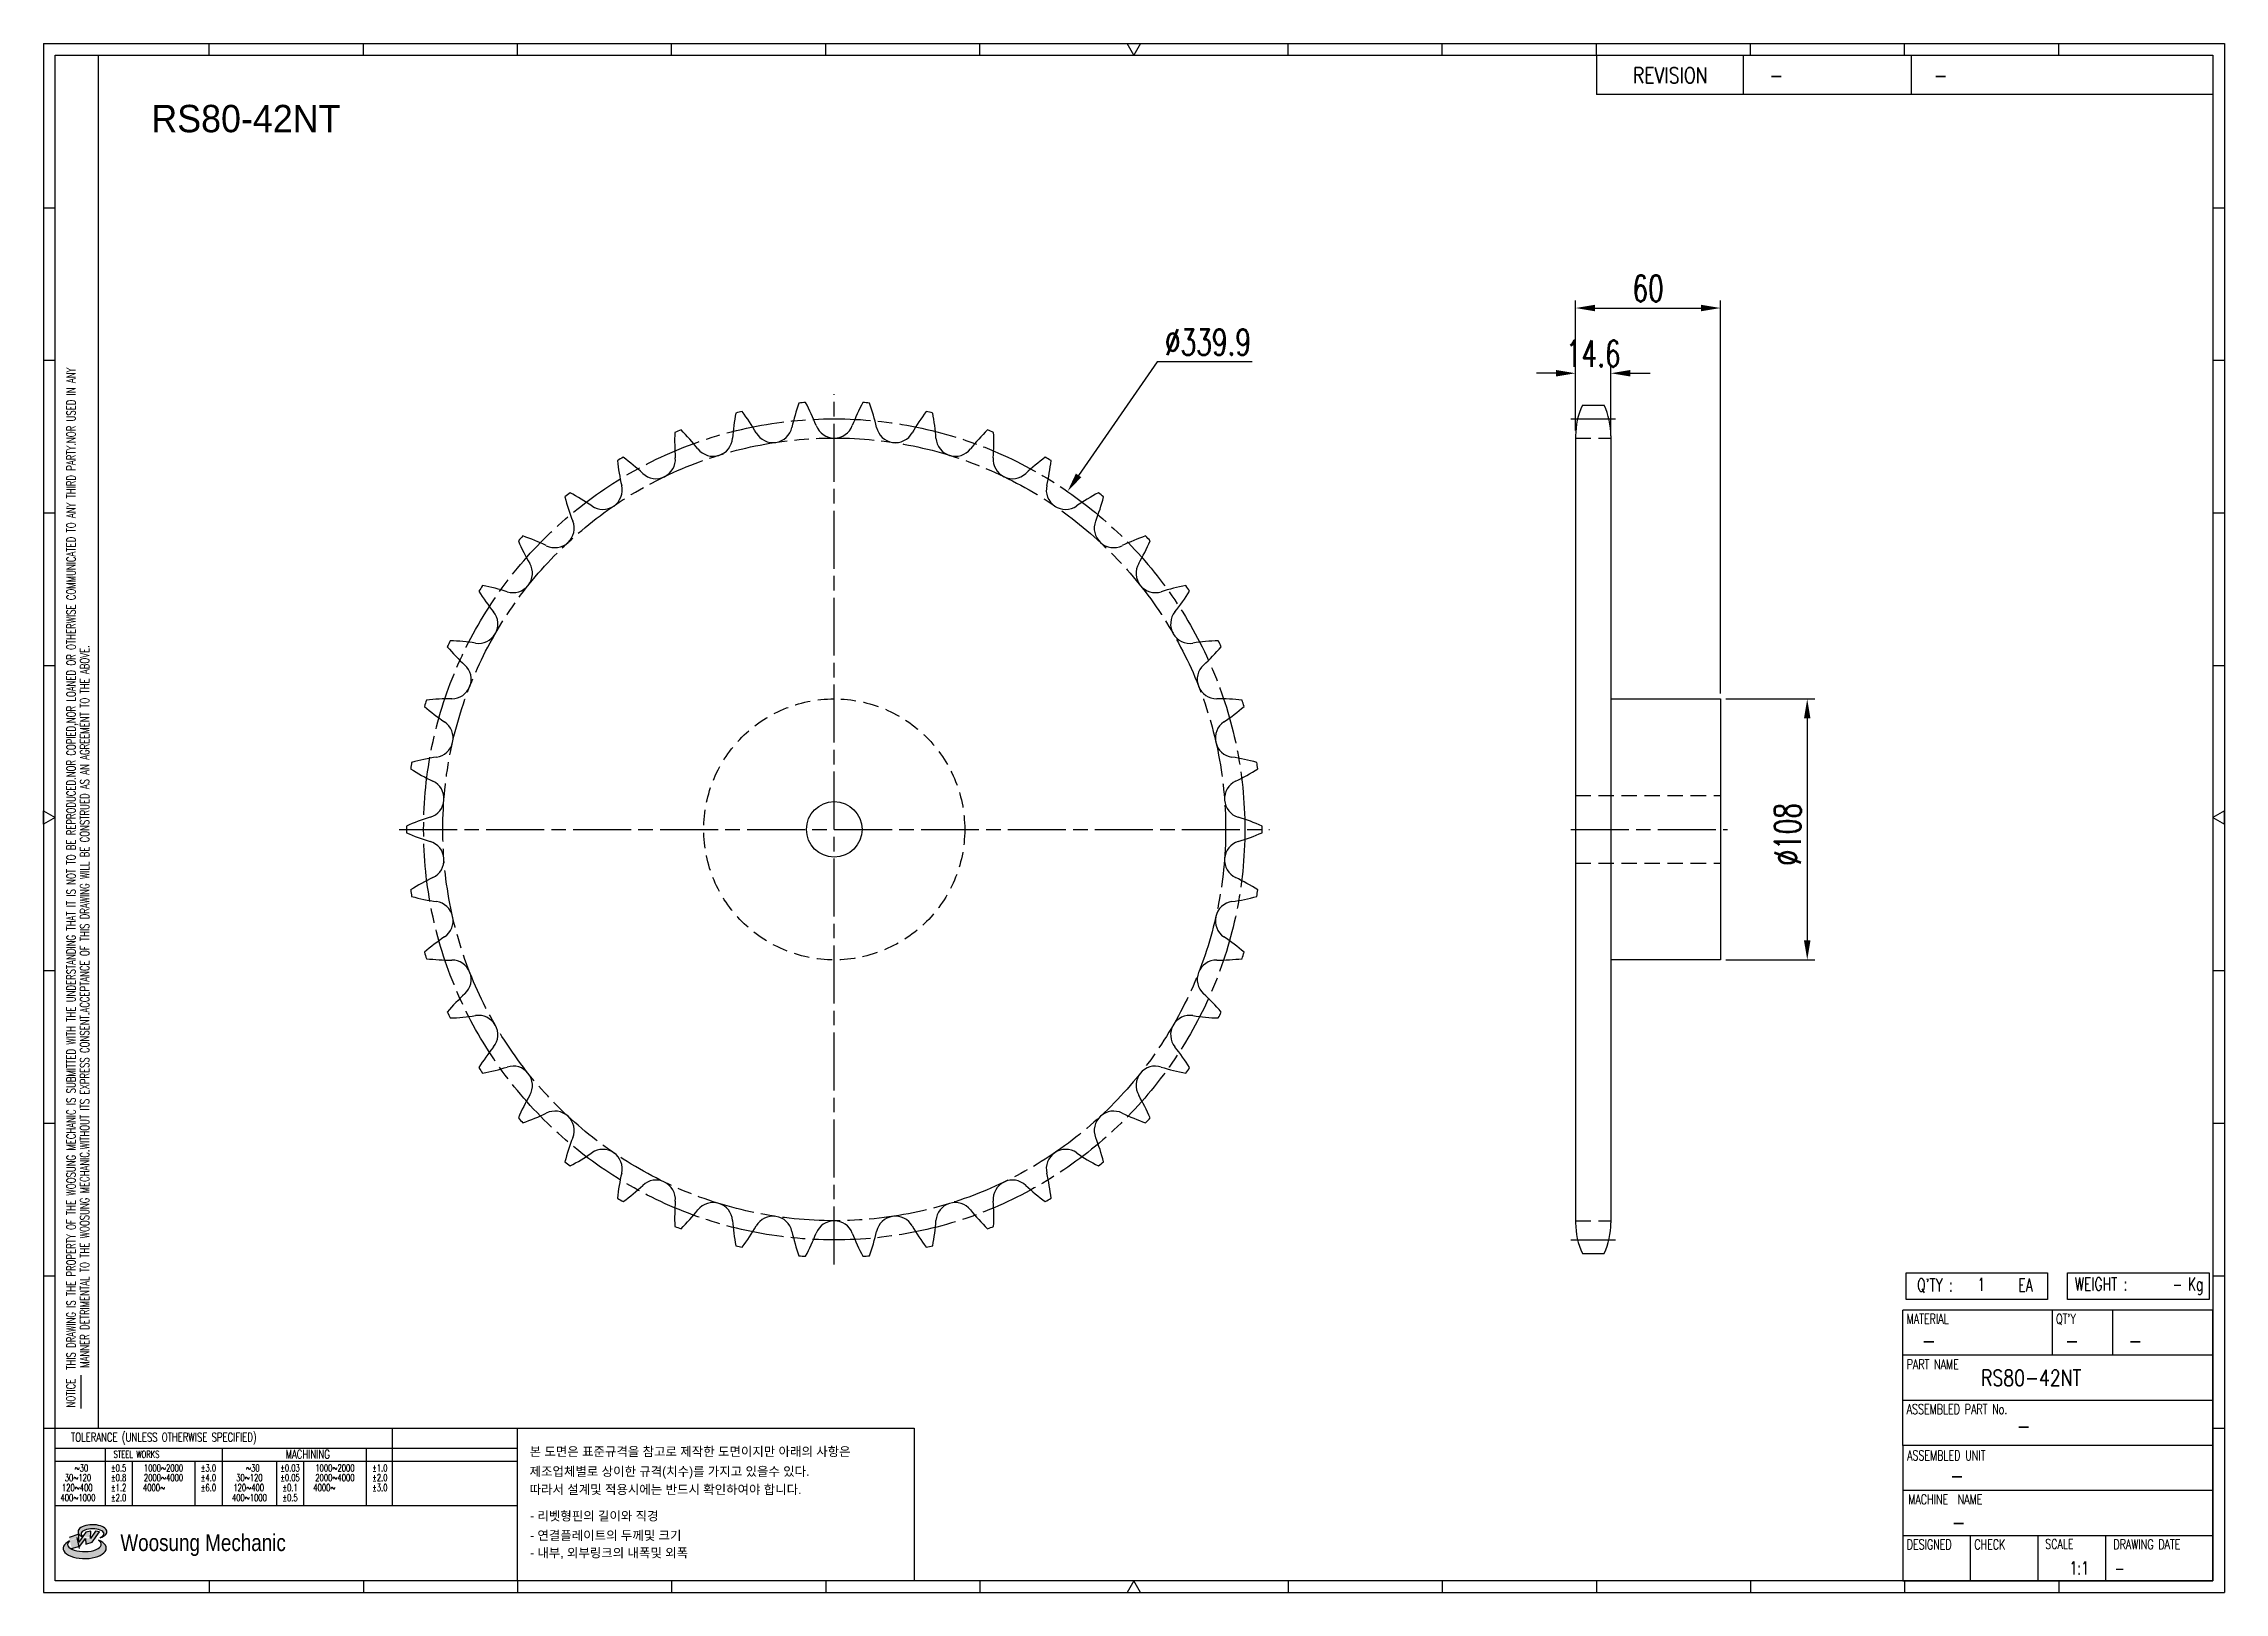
# Model space of a CAD drawing. Header units: millimetres. Extents: x 26815 to 27718, y 34 to 675.
import ezdxf
from ezdxf.enums import TextEntityAlignment as Align

# ---------------------------------------------------------------- set-up
doc = ezdxf.new("R2010")
doc.units = ezdxf.units.MM
for name, pattern in [('AM_ISO08W050', [18, 12, -1.5, 3, -1.5]), ('AM_ISO08W050x2', [9, 6, -0.75, 1.5, -0.75]), ('HIDDEN', [9.525, 6.35, -3.175])]:
    doc.linetypes.add(name, pattern=pattern)
doc.layers.get('Defpoints').update_dxf_attribs({"color": 80})
doc.layers.add('CL2', color=4, linetype='AM_ISO08W050', lineweight=25)
for name, color, linetype in [('HL', 2, 'HIDDEN'), ('LOGO', 7, 'Continuous'), ('S-DIM', 7, 'Continuous'), ('TITLE', 7, 'Continuous')]:
    doc.layers.add(name, color=color, linetype=linetype)
doc.styles.add('HAN', font='ROMANS.shx', dxfattribs={"width": 0.7, "bigfont": 'whgtxt.shx'})
doc.styles.add('HKD_ST2', font='romans.shx', dxfattribs={"width": 0.7, "height": 4, "bigfont": '@extfont2.shx'})
doc.styles.add('HSG', font='SIMPLEX.shx', dxfattribs={"width": 0.7, "bigfont": 'HSG.shx'})
doc.styles.add('MtXpl_', font='Gulim.ttf')
doc.styles.add('SLDTEXTSTYLE4', font='arial.ttf', dxfattribs={"width": 0.8})
doc.dimstyles.new('APP23', dxfattribs={"dimscale": 4.5, "dimtxt": 2.4, "dimasz": 1.8, "dimexe": 0.7, "dimexo": 0.5, "dimgap": 0.6, "dimtad": 1, "dimtoh": 1, "dimdec": 1, "dimrnd": 0.01, "dimzin": 9, "dimdsep": 46, "dimtxsty": 'HSG', "dimcen": 0, "dimclrd": 1, "dimclre": 1, "dimclrt": 256, "dimazin": 2, "dimtp": 1, "dimtm": 1, "dimtfac": 0.5, "dimtdec": 1, "dimtix": 1, "dimtofl": 0, "dimtmove": 0, "dimatfit": 3, "dimfxl": 0, "dimtvp": 1, "dimtolj": 2, "dimlwd": -1, "dimlwe": -1, "dimarcsym": 0})

# ---------------------------------------------------------------- blocks, each defined once
blk = doc.blocks.new('MASTER')
at = {"layer": 'LOGO'}
h = blk.add_hatch(color=10, dxfattribs=at)
h.paths.add_polyline_path([(1.544, 35.177), (1.554, 34.966), (1.779, 35.034), (2.054, 35.422), (1.908, 35.446), (1.728, 35.167), (1.741, 35.439), (1.547, 35.405), (1.292, 35.041), (1.295, 35.33), (0.943, 35.208), (1.03, 34.8), (1.336, 34.885)])
edge = h.paths.add_edge_path()
edge.add_ellipse((1.795, 35.421), major_axis=(-0.53, 0), ratio=0.487785, start_angle=122.36065, end_angle=403.39574)
edge.add_line((1.411, 35.244), (1.419, 35.261))
edge.add_ellipse((1.798, 35.344), major_axis=(-0.423, 0), ratio=0.444396, start_angle=131.58977, end_angle=386.19408, ccw=False)
edge = h.paths.add_edge_path()
edge.add_ellipse((1.512, 34.815), major_axis=(-0.793, 0), ratio=0.480113, start_angle=314.67633, end_angle=590.85213)
edge.add_ellipse((1.501, 34.958), major_axis=(-0.62, 0), ratio=0.43311, start_angle=331.7024, end_angle=574.42495, ccw=False)
at = {"color": 140}
for p, q in [((0, 90.118), (80.15, 90.118)), ((0, 90.118), (0, 33.191)), ((80.15, 90.118), (80.15, 33.191)), ((57.068, 89.693), (57.068, 88.246)), ((62.47, 89.693), (62.47, 88.246)), ((68.635, 89.693), (68.635, 88.246)), ((79.725, 88.246), (57.068, 88.246)), ((68.449, 43.961), (68.449, 44.936)), ((68.449, 44.936), (73.654, 44.936)), ((73.654, 44.936), (73.654, 43.961)), ((74.39, 43.961), (74.39, 44.936)), ((74.39, 44.936), (79.595, 44.936)), ((79.595, 44.936), (79.595, 43.961)), ((68.336, 38.59), (68.336, 43.563)), ((79.725, 43.563), (68.336, 43.563)), ((73.654, 43.961), (68.449, 43.961)), ((73.827, 43.563), (73.827, 41.905)), ((79.595, 43.961), (74.39, 43.961)), ((76.037, 43.563), (76.037, 41.905)), ((79.725, 38.59), (79.725, 43.563)), ((79.725, 41.905), (68.336, 41.905)), ((79.725, 40.248), (68.336, 40.248)), ((68.336, 38.59), (68.336, 33.616)), ((79.725, 38.59), (68.336, 38.59)), ((79.725, 33.616), (79.725, 38.59)), ((79.725, 36.932), (68.336, 36.932)), ((79.725, 35.274), (68.336, 35.274)), ((70.822, 33.616), (70.822, 35.274)), ((73.309, 33.616), (73.309, 35.274)), ((75.796, 33.616), (75.796, 35.274)), ((0, 33.191), (80.15, 33.191)), ((68.336, 33.616), (79.725, 33.616))]:
    blk.add_line(p, q, dxfattribs=at)
for p, q in [((6.089, 89.693), (6.089, 90.118)), ((11.753, 89.693), (11.753, 90.118)), ((17.418, 89.693), (17.418, 90.118)), ((23.082, 89.693), (23.082, 90.118)), ((28.746, 89.693), (28.746, 90.118)), ((34.411, 89.693), (34.411, 90.118)), ((45.739, 89.693), (45.739, 90.118)), ((51.404, 89.693), (51.404, 90.118)), ((57.068, 89.693), (57.068, 90.118)), ((62.732, 89.693), (62.732, 90.118)), ((68.397, 89.693), (68.397, 90.118)), ((74.061, 89.693), (74.061, 90.118)), ((0, 84.085), (0.425, 84.085)), ((79.725, 84.085), (80.15, 84.085)), ((0, 78.478), (0.425, 78.478)), ((79.725, 78.478), (80.15, 78.478)), ((0, 72.87), (0.425, 72.87)), ((79.725, 72.87), (80.15, 72.87)), ((0, 67.262), (0.425, 67.262)), ((79.725, 67.262), (80.15, 67.262)), ((0, 56.047), (0.425, 56.047)), ((79.725, 56.047), (80.15, 56.047)), ((0, 50.439), (0.425, 50.439)), ((79.725, 50.439), (80.15, 50.439)), ((0, 44.832), (0.425, 44.832)), ((79.725, 44.832), (80.15, 44.832)), ((1.377, 39.947), (1.377, 41.174)), ((0, 39.224), (0.425, 39.224)), ((79.725, 39.224), (80.15, 39.224)), ((6.089, 33.616), (6.089, 33.191)), ((11.753, 33.616), (11.753, 33.191)), ((17.418, 33.616), (17.418, 33.191)), ((23.082, 33.616), (23.082, 33.191)), ((28.746, 33.616), (28.746, 33.191)), ((34.411, 33.616), (34.411, 33.191)), ((45.739, 33.616), (45.739, 33.191)), ((51.404, 33.616), (51.404, 33.191)), ((57.068, 33.616), (57.068, 33.191)), ((62.732, 33.616), (62.732, 33.191)), ((68.397, 33.616), (68.397, 33.191)), ((74.061, 33.616), (74.061, 33.191))]:
    blk.add_line(p, q)
at = {"color": 2}
for p, q in [((2.017, 39.224), (2.017, 89.693)), ((0.425, 39.224), (17.418, 39.224)), ((0.425, 38.487), (17.418, 38.487)), ((2.257, 38.487), (2.257, 36.382)), ((6.557, 38.5), (6.557, 36.382)), ((11.857, 38.487), (11.857, 36.382)), ((12.816, 39.224), (12.816, 36.382)), ((17.418, 33.616), (17.418, 39.224)), ((0.425, 38.012), (17.418, 38.012)), ((3.257, 38.012), (3.257, 36.382)), ((5.557, 38.012), (5.557, 36.382)), ((8.557, 38.012), (8.557, 36.382)), ((9.557, 38.026), (9.557, 36.382)), ((0.425, 36.382), (17.418, 36.382))]:
    blk.add_line(p, q, dxfattribs=at)
for points in [[(40.075, 89.693), (39.83, 90.118), (40.32, 90.118)], [(0.425, 61.679), (0, 61.433), (0, 61.924)], [(79.725, 61.679), (80.15, 61.433), (80.15, 61.924)], [(40.075, 33.616), (39.83, 33.191), (40.32, 33.191)]]:
    blk.add_lwpolyline(points, close=True)
at = {"color": 140}
blk.add_lwpolyline([(0.425, 89.693), (79.725, 89.693), (79.725, 33.616), (0.425, 33.616)], close=True, dxfattribs=at)
at = {"layer": 'LOGO'}
for p, q in [((1.295, 35.33), (0.943, 35.208)), ((1.547, 35.405), (1.292, 35.041)), ((1.292, 35.041), (1.295, 35.33)), ((1.741, 35.439), (1.547, 35.405)), ((1.908, 35.446), (1.728, 35.167)), ((1.728, 35.167), (1.741, 35.439)), ((1.779, 35.034), (2.054, 35.422)), ((2.054, 35.422), (1.908, 35.446)), ((1.03, 34.8), (1.336, 34.885)), ((1.224, 35.208), (1.311, 34.8)), ((1.224, 35.208), (1.224, 35.208)), ((1.336, 34.885), (1.544, 35.177)), ((1.419, 35.261), (1.411, 35.244)), ((1.544, 35.177), (1.554, 34.966)), ((1.554, 34.966), (1.779, 35.034))]:
    blk.add_line(p, q, dxfattribs=at)
for centre, major_axis, ratio, start_param, end_param in [((1.795, 35.421), (-0.53, 0), 0.487785, 2.135596, 7.040584), ((1.798, 35.344), (-0.423, 0), 0.444396, 2.296675, 6.740358), ((1.512, 34.815), (-0.793, 0), 0.480113, 5.492138, 10.312315), ((1.501, 34.958), (-0.62, 0), 0.43311, 5.789299, 10.025607)]:
    blk.add_ellipse(centre, major_axis=major_axis, ratio=ratio, start_param=start_param, end_param=end_param, dxfattribs=at)
for s, height, style, width, p in [('REVISION', 0.5806, 'HAN', 0.8, (58.415, 88.664)), ('-', 0.581, 'HAN', 0.8, (63.426, 88.664)), ('-', 0.581, 'HAN', 0.8, (69.468, 88.664)), ("Q'TY : ", 0.4746, 'HKD_ST2', 0.7, (68.857, 44.253)), ('1', 0.475, 'HKD_ST2', 0.7, (71.071, 44.275)), ('EA', 0.4746, 'HKD_ST2', 0.7, (72.578, 44.253)), ('WEIGHT : ', 0.4746, 'HKD_ST2', 0.7, (74.65, 44.286)), ('Kg', 0.4746, 'HKD_ST2', 0.7, (78.807, 44.286)), ('-', 0.581, 'HAN', 0.8, (69.029, 42.157)), ('-', 0.581, 'HAN', 0.8, (74.289, 42.157)), ('-', 0.581, 'HAN', 0.8, (76.623, 42.157)), ('-', 0.581, 'HAN', 0.8, (72.515, 39.013)), ('-', 0.581, 'HAN', 0.8, (70.067, 37.189)), ('-', 0.581, 'HAN', 0.8, (70.126, 35.48)), ('1:1', 0.4746, 'HKD_ST2', 0.7, (74.458, 33.848)), ('-', 0.475, 'HKD_ST2', 0.7, (76.112, 33.837))]:
    blk.add_text(s, height=height, dxfattribs=dict(style=style, width=width)).set_placement(p)
at = {"color": 6, "style": 'HKD_ST2', "width": 0.7}
for s, p in [(' THIS DRAWING IS THE PROPERTY OF THE WOOSUNG MECHANIC IS SUBMITTED WITH THE UNDERSTANDING THAT IT IS NOT TO BE REPRODUCED.NOR COPIED,NOR LOANED OR OTHERWISE COMMUNICATED TO ANY THIRD PARTY.NOR USED IN ANY', (1.173, 41.217)), ('MANNER DETRIMENTAL TO THE WOOSUNG MECHANIC.WITHOUT ITS EXPRESS CONSENT.ACCEPTANCE OF THIS DRAWING WILL BE CONSTRUED AS AN AGREEMENT TO THE ABOVE.', (1.672, 41.447))]:
    blk.add_text(s, height=0.326266, rotation=90, dxfattribs=at).set_placement(p)
at = {"style": 'HKD_ST2', "width": 0.7}
blk.add_text('-', height=0.475, dxfattribs=at).set_placement((78.613, 44.286), align=Align.RIGHT)
at = {"color": 254, "style": 'HKD_ST2', "width": 0.7}
for s, height, p in [('MATERIAL', 0.3651, (68.474, 43.425)), ("QT'Y", 0.3651, (73.965, 43.425)), ('PART NAME', 0.3651, (68.474, 41.756)), ('ASSEMBLED PART No.', 0.36511, (68.474, 40.109)), ('ASSEMBLED UNIT', 0.36511, (68.49, 38.408)), ('MACHINE  NAME', 0.36511, (68.532, 36.794)), ('DESIGNED', 0.3651, (68.474, 35.136)), ('CHECK', 0.3651, (70.961, 35.136)), ('SCALE', 0.3651, (73.566, 35.153)), ('DRAWING DATE', 0.36511, (76.071, 35.141))]:
    blk.add_text(s, height=height, dxfattribs=at).set_placement(p, align=Align.TOP_LEFT)
at = {"style": 'HKD_ST2', "width": 0.7}
blk.add_text('NOTICE', height=0.3263, rotation=90, dxfattribs=at).set_placement((1.163, 39.988))
blk.add_text('TOLERANCE (UNLESS OTHERWISE SPECIFIED)', height=0.32627, dxfattribs=at).set_placement((4.417, 38.896), align=Align.MIDDLE_CENTER)
at = {"color": 4, "style": 'HKD_ST2', "width": 0.7}
for s, height, p in [('%%12630', 0.261, (1.389, 37.762)), ('1000%%1262000', 0.26101, (4.407, 37.762)), ('%%12630', 0.261, (7.689, 37.762)), ('1000%%1262000', 0.26101, (10.707, 37.762)), ('120%%126400', 0.26101, (1.237, 37.045)), ('30%%126120', 0.261, (1.263, 37.411)), ('4000%%126', 0.261, (4.061, 37.045)), ('2000%%1264000', 0.26101, (4.407, 37.411)), ('120%%126400', 0.26101, (7.537, 37.045)), ('30%%126120', 0.261, (7.563, 37.411)), ('4000%%126', 0.261, (10.321, 37.045)), ('2000%%1264000', 0.26101, (10.707, 37.411)), ('400%%1261000', 0.26101, (1.263, 36.67)), ('400%%1261000', 0.26101, (7.563, 36.67))]:
    blk.add_text(s, height=height, dxfattribs=at).set_placement(p, align=Align.MIDDLE_CENTER)
for s, height, p in [('%%P0.5', 0.261, (2.757, 37.762)), ('STEEL WORKS', 0.26101, (3.416, 38.268)), ('%%P3.0', 0.261, (6.057, 37.762)), ('%%P0.03', 0.261, (9.057, 37.762)), ('MACHINING', 0.3263, (9.707, 38.27)), ('%%P1.0', 0.261, (12.357, 37.762)), ('%%P0.8', 0.261, (2.757, 37.411)), ('%%P1.2', 0.261, (2.757, 37.045)), ('%%P4.0', 0.261, (6.057, 37.411)), ('%%P6.0', 0.261, (6.057, 37.045)), ('%%P0.05', 0.261, (9.057, 37.411)), ('%%P0.1', 0.261, (9.057, 37.045)), ('%%P2.0', 0.261, (12.357, 37.411)), ('%%P3.0', 0.261, (12.357, 37.045)), ('%%P2.0', 0.261, (2.757, 36.67)), ('%%P0.5', 0.261, (9.057, 36.67))]:
    blk.add_text(s, height=height, dxfattribs=at).set_placement(p, align=Align.MIDDLE)
at = {"color": 1, "style": 'SLDTEXTSTYLE4', "width": 0.8}
blk.add_text('Woosung Mechanic', height=0.61957, dxfattribs=at).set_placement((2.822, 34.711))
blk = doc.blocks.new('*D2')
at = {"layer": 'Defpoints', "color": 0, "transparency": 16777216}
for p in [(27463.83, 538.2), (27449.23, 512.25), (27463.83, 512.25)]:
    blk.add_point(p, dxfattribs=at)
at = {"layer": 'S-DIM', "color": 1, "transparency": 16777216}
for p, q in [((27441.13, 538.2), (27433.03, 538.2)), ((27449.23, 514.5), (27449.23, 541.35)), ((27463.83, 514.5), (27463.83, 541.35)), ((27471.93, 538.2), (27480.03, 538.2))]:
    blk.add_line(p, q, dxfattribs=at)
for points in [[(27441.13, 539.55), (27441.13, 536.85), (27449.23, 538.2)], [(27471.93, 539.55), (27471.93, 536.85), (27463.83, 538.2)]]:
    blk.add_solid(points, dxfattribs=at)
at = {"layer": 'S-DIM', "transparency": 16777216, "insert": (27456.53, 546.3), "char_height": 10.8, "attachment_point": 5, "style": 'HSG'}
blk.add_mtext('\\A2;14.6', dxfattribs=at)
blk = doc.blocks.new('*D3')
at = {"layer": 'Defpoints', "color": 0, "transparency": 16777216}
for p in [(27509.23, 565.2), (27449.23, 512.25), (27509.23, 403.4)]:
    blk.add_point(p, dxfattribs=at)
at = {"layer": 'S-DIM', "color": 1, "transparency": 16777216}
for p, q in [((27449.23, 514.5), (27449.23, 568.35)), ((27457.33, 565.2), (27501.13, 565.2)), ((27509.23, 405.65), (27509.23, 568.35))]:
    blk.add_line(p, q, dxfattribs=at)
for points in [[(27457.33, 566.55), (27457.33, 563.85), (27449.23, 565.2)], [(27501.13, 566.55), (27501.13, 563.85), (27509.23, 565.2)]]:
    blk.add_solid(points, dxfattribs=at)
at = {"layer": 'S-DIM', "transparency": 16777216, "insert": (27479.23, 573.3), "char_height": 10.8, "attachment_point": 5, "style": 'HSG'}
blk.add_mtext('\\A2;60', dxfattribs=at)
blk = doc.blocks.new('*D4')
at = {"layer": 'Defpoints', "color": 0, "transparency": 16777216}
for p in [(27238.92, 489.26), (27045.85, 209.53)]:
    blk.add_point(p, dxfattribs=at)
at = {"layer": 'S-DIM', "color": 1, "transparency": 16777216}
for p, q in [((27276.01, 542.99), (27243.53, 495.93)), ((27315.43, 542.99), (27276.01, 542.99))]:
    blk.add_line(p, q, dxfattribs=at)
blk.add_solid([(27242.41, 496.69), (27244.64, 495.16), (27238.92, 489.26)], dxfattribs=at)
at = {"layer": 'S-DIM', "transparency": 16777216, "insert": (27297.07, 551.09), "char_height": 10.8, "attachment_point": 5, "style": 'HSG'}
blk.add_mtext('\\A2;∅339.9', dxfattribs=at)
blk = doc.blocks.new('*D5')
at = {"layer": 'Defpoints', "color": 0, "transparency": 16777216}
for p in [(27509.23, 403.4), (27509.23, 295.4), (27545.1, 295.4)]:
    blk.add_point(p, dxfattribs=at)
at = {"layer": 'S-DIM', "color": 1, "transparency": 16777216}
for p, q in [((27511.48, 403.4), (27548.25, 403.4)), ((27545.1, 395.3), (27545.1, 303.5)), ((27511.48, 295.4), (27548.25, 295.4))]:
    blk.add_line(p, q, dxfattribs=at)
for points in [[(27543.75, 395.3), (27546.45, 395.3), (27545.1, 403.4)], [(27543.75, 303.5), (27546.45, 303.5), (27545.1, 295.4)]]:
    blk.add_solid(points, dxfattribs=at)
at = {"layer": 'S-DIM', "transparency": 16777216, "insert": (27537, 347.36), "char_height": 10.8, "attachment_point": 5, "rotation": 90, "style": 'HSG'}
blk.add_mtext('\\A2;%%c108', dxfattribs=at)

msp = doc.modelspace()

# ---------------------------------------------------------------- linework, layer by layer
for p, q in [((27452.03, 524.95), (27461.03, 524.95)), ((27449.23, 512.25), (27449.23, 186.54)), ((27463.83, 512.25), (27463.83, 186.54)), ((27463.83, 403.4), (27509.23, 403.4)), ((27509.23, 403.4), (27509.23, 295.4)), ((27509.23, 295.4), (27463.83, 295.4)), ((27452.03, 173.84), (27461.03, 173.84))]:
    msp.add_line(p, q)
at = {"color": 140}
msp.add_lwpolyline([(27011.3, 101.51), (27175.49, 101.51), (27175.49, 38.36), (27011.3, 38.36)], close=True, dxfattribs=at)
msp.add_circle((27142.39, 349.4), 11.5)
for centre, radius, start, end in [((27206.73, 497.64), 83.85, 160.31388, 167.5), ((27142.39, 349.4), 177.09, 93.8429, 94.72853), ((27056.66, 486.39), 83.85, 21.07143, 28.25755), ((27228.11, 486.39), 83.85, 151.74245, 158.92857), ((27142.39, 349.4), 177.09, 85.27147, 86.1571), ((27078.04, 497.64), 83.85, 12.5, 19.68612), ((27479.43, 512.25), 30.2, 155.13196, 180), ((27433.63, 512.25), 30.2, 0, 24.86804), ((27142.39, 349.4), 177.09, 110.98575, 111.87139), ((27020.09, 455.04), 83.85, 38.21429, 45.4004), ((27183.92, 505.57), 83.85, 168.88531, 176.07143), ((27142.39, 349.4), 177.09, 102.41432, 103.29996), ((27037.2, 472.09), 83.85, 29.64286, 36.82897), ((27117.05, 517.52), 8.02, 209.64286, 347.5), ((27142.39, 519.42), 8.02, 201.07143, 338.92857), ((27167.73, 517.52), 8.02, 192.5, 330.35714), ((27247.57, 472.09), 83.85, 143.17103, 150.35714), ((27142.39, 349.4), 177.09, 76.70004, 77.58568), ((27100.85, 505.57), 83.85, 3.92857, 11.11469), ((27264.68, 455.04), 83.85, 134.5996, 141.78571), ((27142.39, 349.4), 177.09, 68.12861, 69.01425), ((27160.18, 510.02), 83.85, 177.45674, 184.64286), ((27092.27, 511.87), 8.02, 218.21429, 356.07143), ((27192.5, 511.87), 8.02, 183.92857, 321.78571), ((27124.59, 510.02), 83.85, 355.35714, 2.54326), ((27142.39, 349.4), 177.09, 119.55718, 120.44282), ((27136.04, 510.88), 83.85, 186.02817, 193.21429), ((27005.71, 435.63), 83.85, 46.78571, 53.97183), ((27068.62, 502.58), 8.02, 226.78571, 4.64286), ((27216.16, 502.58), 8.02, 175.35714, 313.21429), ((27279.06, 435.63), 83.85, 126.02817, 133.21429), ((27142.39, 349.4), 177.09, 59.55718, 60.44282), ((27148.73, 510.88), 83.85, 346.78571, 353.97183), ((27142.39, 349.4), 177.09, 128.12861, 129.01425), ((26994.39, 414.3), 83.85, 55.35714, 62.54326), ((27046.61, 489.88), 8.02, 235.35714, 13.21429), ((27238.17, 489.88), 8.02, 166.78571, 304.64286), ((27290.39, 414.3), 83.85, 117.45674, 124.64286), ((27142.39, 349.4), 177.09, 50.98575, 51.87139), ((27112.05, 508.13), 83.85, 194.5996, 201.78571), ((27172.73, 508.13), 83.85, 338.21429, 345.4004), ((27142.39, 349.4), 177.09, 136.70004, 137.58568), ((26986.37, 391.52), 83.85, 63.92857, 71.11469), ((27026.74, 474.03), 8.02, 243.92857, 21.78571), ((27258.03, 474.03), 8.02, 158.21429, 296.07143), ((27298.41, 391.52), 83.85, 108.88531, 116.07143), ((27142.39, 349.4), 177.09, 42.41432, 43.29996), ((27088.73, 501.83), 83.85, 203.17103, 210.35714), ((27196.05, 501.83), 83.85, 329.64286, 336.82897), ((27009.46, 455.41), 8.02, 252.5, 30.35714), ((27275.32, 455.41), 8.02, 149.64286, 287.5), ((27142.39, 349.4), 177.09, 145.27147, 146.1571), ((27066.61, 492.13), 83.85, 211.74245, 218.92857), ((26981.83, 367.79), 83.85, 72.5, 79.68612), ((27302.94, 367.79), 83.85, 100.31388, 107.5), ((27218.17, 492.13), 83.85, 321.07143, 328.25755), ((27142.39, 349.4), 177.09, 33.8429, 34.72853), ((26995.14, 434.41), 8.02, 261.07143, 38.92857), ((27289.63, 434.41), 8.02, 141.07143, 278.92857), ((27142.39, 349.4), 177.09, 153.8429, 154.72853), ((27046.18, 479.24), 83.85, 220.31388, 227.5), ((26980.88, 343.66), 83.85, 81.07143, 88.25755), ((27303.89, 343.66), 83.85, 91.74245, 98.92857), ((27238.59, 479.24), 83.85, 312.5, 319.68612), ((27142.39, 349.4), 177.09, 25.27147, 26.1571), ((26984.12, 411.51), 8.02, 269.64286, 47.5), ((27300.66, 411.51), 8.02, 132.5, 270.35714), ((27142.39, 349.4), 177.09, 162.41432, 163.29996), ((27027.9, 463.46), 83.85, 228.88531, 236.07143), ((26983.54, 319.65), 83.85, 89.64286, 96.82897), ((27301.23, 319.65), 83.85, 83.17103, 90.35714), ((27256.87, 463.46), 83.85, 303.92857, 311.11469), ((27142.39, 349.4), 177.09, 16.70004, 17.58568), ((26976.63, 387.23), 8.02, 278.21429, 56.07143), ((27308.15, 387.23), 8.02, 123.92857, 261.78571), ((26989.75, 296.31), 83.85, 98.21429, 105.4004), ((27295.02, 296.31), 83.85, 74.5996, 81.78571), ((27142.39, 349.4), 177.09, 170.98575, 171.87139), ((27012.18, 445.12), 83.85, 237.45674, 244.64286), ((27272.59, 445.12), 83.85, 295.35714, 302.54326), ((27142.39, 349.4), 177.09, 8.12861, 9.01425), ((26972.84, 362.1), 8.02, 286.78571, 64.64286), ((27311.94, 362.1), 8.02, 115.35714, 253.21429), ((26999.37, 274.15), 83.85, 106.78571, 113.97183), ((27285.41, 274.15), 83.85, 66.02817, 73.21429), ((27142.39, 349.4), 177.09, 179.55718, 180.44282), ((26999.37, 424.64), 83.85, 246.02817, 253.21429), ((26972.84, 336.69), 8.02, 295.35714, 73.21429), ((27311.94, 336.69), 8.02, 106.78571, 244.64286), ((27285.41, 424.64), 83.85, 286.78571, 293.97183), ((27142.39, 349.4), 177.09, 359.55718, 0.44282), ((27012.18, 253.68), 83.85, 115.35714, 122.54326), ((27272.59, 253.68), 83.85, 57.45674, 64.64286), ((27142.39, 349.4), 177.09, 188.12861, 189.01425), ((26989.75, 402.49), 83.85, 254.5996, 261.78571), ((26976.63, 311.56), 8.02, 303.92857, 81.78571), ((27308.15, 311.56), 8.02, 98.21429, 236.07143), ((27295.02, 402.49), 83.85, 278.21429, 285.4004), ((27142.39, 349.4), 177.09, 350.98575, 351.87139), ((27027.9, 235.34), 83.85, 123.92857, 131.11469), ((27142.39, 349.4), 177.09, 196.70004, 197.58568), ((27256.87, 235.34), 83.85, 48.88531, 56.07143), ((27142.39, 349.4), 177.09, 342.41432, 343.29996), ((26983.54, 379.14), 83.85, 263.17103, 270.35714), ((26984.12, 287.28), 8.02, 312.5, 90.35714), ((27300.66, 287.28), 8.02, 89.64286, 227.5), ((27301.23, 379.14), 83.85, 269.64286, 276.82897), ((27046.18, 219.55), 83.85, 132.5, 139.68612), ((27238.59, 219.55), 83.85, 40.31388, 47.5), ((27142.39, 349.4), 177.09, 205.27147, 206.1571), ((26980.88, 355.14), 83.85, 271.74245, 278.92857), ((26995.14, 264.39), 8.02, 321.07143, 98.92857), ((27289.63, 264.39), 8.02, 81.07143, 218.92857), ((27303.89, 355.14), 83.85, 261.07143, 268.25755), ((27142.39, 349.4), 177.09, 333.8429, 334.72853), ((27066.61, 206.66), 83.85, 141.07143, 148.25755), ((27218.17, 206.66), 83.85, 31.74245, 38.92857), ((27142.39, 349.4), 177.09, 213.8429, 214.72853), ((26981.83, 331), 83.85, 280.31388, 287.5), ((27009.46, 243.39), 8.02, 329.64286, 107.5), ((27275.32, 243.39), 8.02, 72.5, 210.35714), ((27302.94, 331), 83.85, 252.5, 259.68612), ((27142.39, 349.4), 177.09, 325.27147, 326.1571), ((27088.73, 196.96), 83.85, 149.64286, 156.82897), ((27196.05, 196.96), 83.85, 23.17103, 30.35714), ((27142.39, 349.4), 177.09, 222.41432, 223.29996), ((26986.37, 307.28), 83.85, 288.88531, 296.07143), ((27026.74, 224.76), 8.02, 338.21429, 116.07143), ((27258.03, 224.76), 8.02, 63.92857, 201.78571), ((27298.41, 307.28), 83.85, 243.92857, 251.11469), ((27142.39, 349.4), 177.09, 316.70004, 317.58568), ((27112.05, 190.67), 83.85, 158.21429, 165.4004), ((27046.61, 208.92), 8.02, 346.78571, 124.64286), ((27238.17, 208.92), 8.02, 55.35714, 193.21429), ((27172.73, 190.67), 83.85, 14.5996, 21.78571), ((27142.39, 349.4), 177.09, 230.98575, 231.87139), ((26994.39, 284.5), 83.85, 297.45674, 304.64286), ((27290.39, 284.5), 83.85, 235.35714, 242.54326), ((27142.39, 349.4), 177.09, 308.12861, 309.01425), ((27136.04, 187.92), 83.85, 166.78571, 173.97183), ((27005.71, 263.16), 83.85, 306.02817, 313.21429), ((27068.62, 196.21), 8.02, 355.35714, 133.21429), ((27216.16, 196.21), 8.02, 46.78571, 184.64286), ((27279.06, 263.16), 83.85, 226.78571, 233.97183), ((27148.73, 187.92), 83.85, 6.02817, 13.21429), ((27142.39, 349.4), 177.09, 239.55718, 240.44282), ((27160.18, 188.77), 83.85, 175.35714, 182.54326), ((27020.09, 243.76), 83.85, 314.5996, 321.78571), ((27092.27, 186.93), 8.02, 3.92857, 141.78571), ((27192.5, 186.93), 8.02, 38.21429, 176.07143), ((27264.68, 243.76), 83.85, 218.21429, 225.4004), ((27124.59, 188.77), 83.85, 357.45674, 4.64286), ((27142.39, 349.4), 177.09, 299.55718, 300.44282), ((27142.39, 349.4), 177.09, 248.12861, 249.01425), ((27183.92, 193.22), 83.85, 183.92857, 191.11469), ((27037.2, 226.71), 83.85, 323.17103, 330.35714), ((27117.05, 181.27), 8.02, 12.5, 150.35714), ((27206.73, 201.16), 83.85, 192.5, 199.68612), ((27056.66, 212.4), 83.85, 331.74245, 338.92857), ((27142.39, 179.37), 8.02, 21.07143, 158.92857), ((27228.11, 212.4), 83.85, 201.07143, 208.25755), ((27078.04, 201.16), 83.85, 340.31388, 347.5), ((27167.73, 181.27), 8.02, 29.64286, 167.5), ((27247.57, 226.71), 83.85, 209.64286, 216.82897), ((27100.85, 193.22), 83.85, 348.88531, 356.07143), ((27142.39, 349.4), 177.09, 290.98575, 291.87139), ((27479.43, 186.54), 30.2, 180, 204.86804), ((27433.63, 186.54), 30.2, 335.13196, 0), ((27142.39, 349.4), 177.09, 256.70004, 257.58568), ((27142.39, 349.4), 177.09, 265.27147, 266.1571), ((27142.39, 349.4), 177.09, 273.8429, 274.72853), ((27142.39, 349.4), 177.09, 282.41432, 283.29996)]:
    msp.add_arc(centre, radius, start, end)
at = {"layer": 'CL2', "linetype": 'AM_ISO08W050x2', "ltscale": 4}
for p, q in [((27142.39, 169.31), (27142.39, 529.49)), ((27447.28, 519.34), (27465.77, 519.34)), ((26962.3, 349.4), (27322.48, 349.4)), ((27447.28, 349.4), (27512.04, 349.4)), ((27447.28, 179.45), (27465.77, 179.45))]:
    msp.add_line(p, q, dxfattribs=at)
for radius in [169.94, 162]:
    msp.add_circle((27142.39, 349.4), radius, dxfattribs=at)
at = {"layer": 'HL', "linetype": 'HIDDEN'}
for p, q in [((27449.23, 511.4), (27463.83, 511.4)), ((27449.23, 363.4), (27509.23, 363.4)), ((27449.23, 335.4), (27509.23, 335.4)), ((27449.23, 187.39), (27463.83, 187.39))]:
    msp.add_line(p, q, dxfattribs=at)
msp.add_circle((27142.39, 349.4), 54, dxfattribs=at)

# ---------------------------------------------------------------- block references
at = {"color": 140, "xscale": 11.26142068501861, "yscale": 11.26142068501861, "zscale": 11.26142068501861}
msp.add_blockref('MASTER', (26815.15, -340.21), dxfattribs=at)

# ---------------------------------------------------------------- texts
at = {"style": 'HAN', "width": 0.8}
msp.add_text('RS80-42NT', height=6.538, dxfattribs=at).set_placement((27617.05, 119.1))
at = {"color": 140, "style": 'MtXpl_'}
for s, p in [('본 도면은 표준규격을 참고로 제작한 도면이지만 아래의 사항은', (27016.3, 90)), ('제조업체별로 상이한 규격(치수)를 가지고 있을수 있다.', (27016.3, 81.79)), ('따라서 설계및 적용시에는 반드시 확인하여야 합니다.', (27016.3, 74.29)), ('- 리벳형핀의 길이와 직경', (27016.5, 63.33)), ('- 연결플레이트의 두께및 크기', (27016.5, 55.29)), ('- 내부, 외부링크의 내폭및 외폭', (27016.5, 48.07))]:
    msp.add_text(s, height=3.7776, dxfattribs=at).set_placement(p)
at = {"layer": 'TITLE', "color": 254, "style": 'MtXpl_'}
msp.add_text('RS80-42NT', height=11.333, dxfattribs=at).set_placement((26859.75, 637.96))

# ---------------------------------------------------------------- dimensions: what is measured, and where the dimension line sits
at = {"layer": 'S-DIM'}
dim = msp.add_linear_dim(base=(27509.23, 565.2), p1=(27449.23, 512.25), p2=(27509.23, 403.4), dimstyle='APP23', dxfattribs=at)
dim.commit()
dim.dimension.update_dxf_attribs({"geometry": '*D3', "text_midpoint": (27479.23, 573.3)})
dim = msp.add_diameter_dim_2p(p1=(27045.85, 209.53), p2=(27238.92, 489.26), dimstyle='APP23', dxfattribs=at)
dim.commit()
dim.dimension.update_dxf_attribs({"geometry": '*D4', "text_midpoint": (27297.07, 542.99), "dimtype": 131})
dim = msp.add_linear_dim(base=(27463.83, 538.2), p1=(27449.23, 512.25), p2=(27463.83, 512.25), dimstyle='APP23', dxfattribs=at)
dim.commit()
dim.dimension.update_dxf_attribs({"geometry": '*D2', "text_midpoint": (27456.53, 538.2), "dimtype": 128})
dim = msp.add_linear_dim(base=(27545.1, 295.4), p1=(27509.23, 403.4), p2=(27509.23, 295.4), angle=90, text='%%c<>', dimstyle='APP23', dxfattribs=at)
dim.commit()
dim.dimension.update_dxf_attribs({"geometry": '*D5', "text_midpoint": (27545.1, 347.36), "dimtype": 128})

doc.saveas('drawing.dxf')
